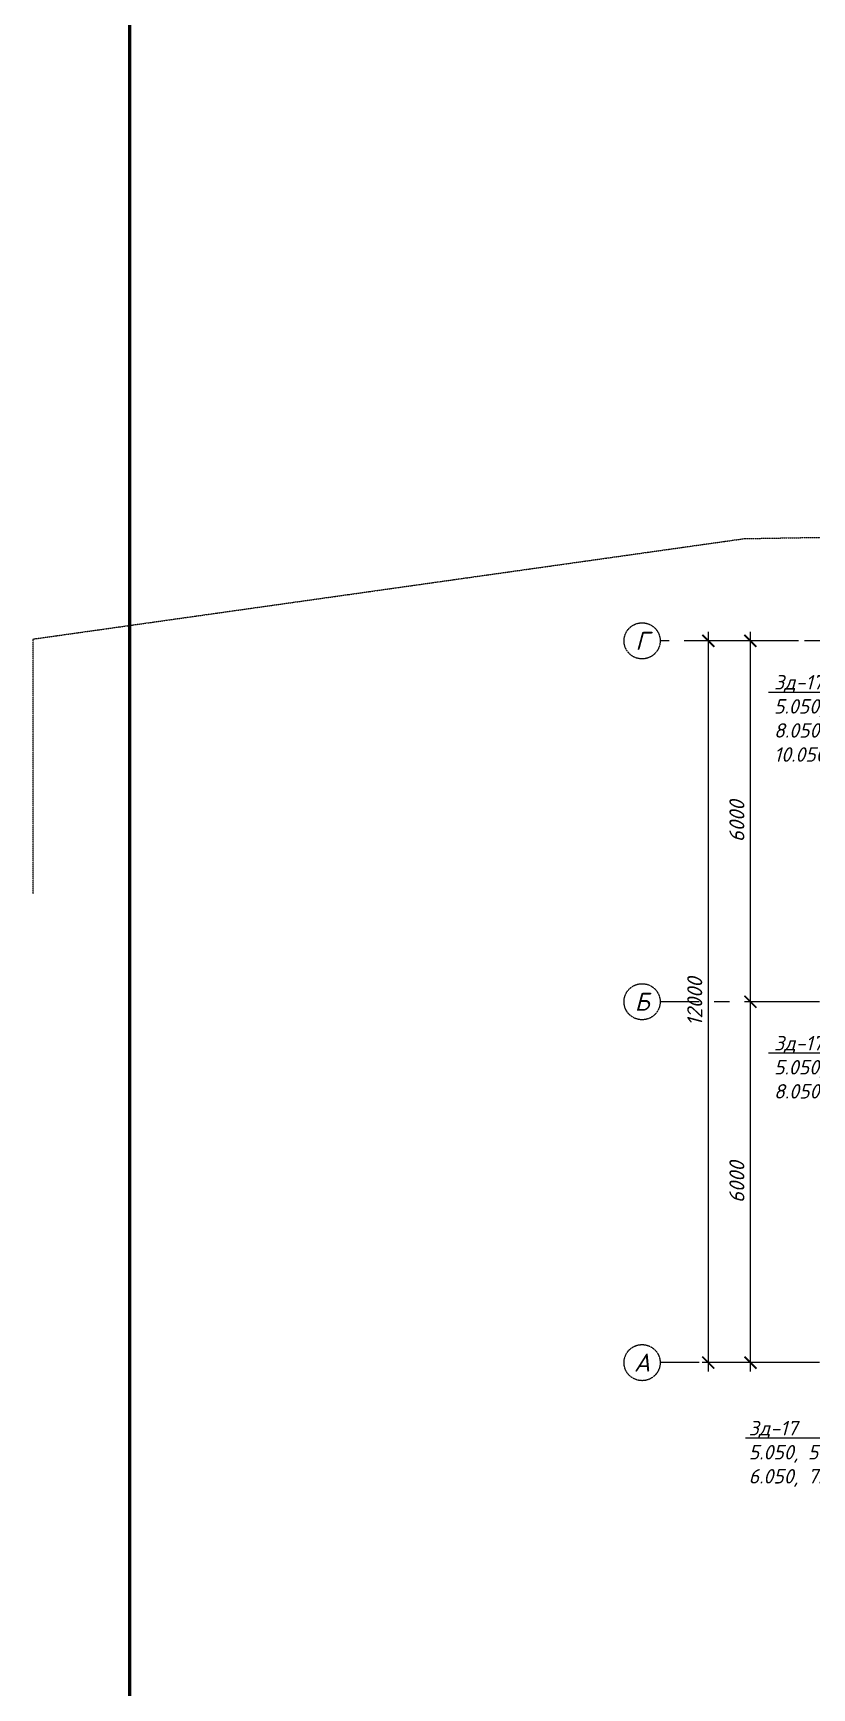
# Model space of a CAD drawing. Header units: millimetres. Extents: x -14920 to 775780, y -118968 to -4590.
# Drawn here: x -14920 to -1978, y -59614 to -32102 of the extents above; entities that cross this region are included whole.
import ezdxf
from ezdxf import colors
from ezdxf.entities.mleader import LeaderData, LeaderLine
from ezdxf.math import Vec2, Vec3

# ---------------------------------------------------------------- set-up
doc = ezdxf.new("R2010")
doc.units = ezdxf.units.MM
doc.header["$PDMODE"] = 35
doc.linetypes.add('CENTERX2', pattern=[4, 2.5, -0.5, 0.5, -0.5])
doc.linetypes.add('HIDDEN2', pattern=[4.7625, 3.175, -1.5875])
doc.layers.get('Defpoints').update_dxf_attribs({"color": 1, "lineweight": 0})
for name, color, linetype, lineweight in [('#Закл выноски и размеры', 7, 'Continuous', 13), ('k_ Осевая', 8, 'CENTERX2', 9), ('k_ Осевые размеры', 251, 'Continuous', 5), ('Линия пунктир', 190, 'HIDDEN2', 9)]:
    doc.layers.add(name, color=color, linetype=linetype, lineweight=lineweight)
doc.styles.add('STEP PR', font='isocpeui.ttf')
doc.dimstyles.new('STEP PR', dxfattribs={"dimscale": 100, "dimtxt": 2.5, "dimasz": 2, "dimexe": 1, "dimexo": 2, "dimgap": 1, "dimtad": 1, "dimdec": 4, "dimlfac": -1, "dimtxsty": 'STEP PR', "dimblk": 'ARCHTICK', "dimcen": 2, "dimdle": 1.5, "dimclrt": 1, "dimadec": 0, "dimazin": 0, "dimtfac": 1, "dimtdec": 4, "dimtmove": 1, "dimatfit": 3, "dimldrblk": 'DOTSMALL', "dimfxl": 1, "dimtolj": 1, "dimtzin": 0, "dimarcsym": 0})

# ---------------------------------------------------------------- blocks, each defined once
blk = doc.blocks.new('_ArchTick')
at = {"color": 0, "linetype": 'ByBlock', "const_width": 0.15}
blk.add_lwpolyline([(-0.5, -0.5), (0.5, 0.5)], dxfattribs=at)
blk = doc.blocks.new('*D2256')
at = {"layer": 'Defpoints', "color": 0, "transparency": 16777216}
for p in [(-3000, 6000), (-2000, 6000), (-2000, 0)]:
    blk.add_point(p, dxfattribs=at)
at = {"layer": 'k_ Осевые размеры', "color": 0, "lineweight": -2, "transparency": 16777216}
for p, q in [((-3000, -150), (-3000, 6150)), ((-2200, 6000), (-3100, 6000)), ((-2200, 0), (-3100, 0))]:
    blk.add_line(p, q, dxfattribs=at)
at = {"layer": 'k_ Осевые размеры', "color": 0, "lineweight": -2, "transparency": 16777216, "xscale": 200, "yscale": 200, "zscale": 200}
for p, rotation in [((-3000, 6000), 90), ((-3000, 0), 270)]:
    blk.add_blockref('_ArchTick', p, dxfattribs=dict(at, rotation=rotation))
at = {"layer": 'k_ Осевые размеры', "color": 1, "transparency": 16777216, "insert": (-3225, 3000), "char_height": 250, "attachment_point": 5, "rotation": 90, "style": 'STEP PR'}
blk.add_mtext('\\A1;6000', dxfattribs=at)
blk = doc.blocks.new('_DotSmall')
at = {"color": 0, "linetype": 'ByBlock', "const_width": 0.5}
blk.add_lwpolyline([(-0.0625, 0, 1), (0.0625, 0, 1)], format="xyb", close=True, dxfattribs=at)
blk = doc.blocks.new('*D2257')
at = {"layer": 'Defpoints', "color": 0, "transparency": 16777216}
for p in [(-3000, 12000), (-2000, 12000), (-2000, 6000)]:
    blk.add_point(p, dxfattribs=at)
at = {"layer": 'k_ Осевые размеры', "color": 0, "lineweight": -2, "transparency": 16777216}
for p, q in [((-3000, 5850), (-3000, 12150)), ((-2200, 12000), (-3100, 12000)), ((-2200, 6000), (-3100, 6000))]:
    blk.add_line(p, q, dxfattribs=at)
at = {"layer": 'k_ Осевые размеры', "color": 0, "lineweight": -2, "transparency": 16777216, "xscale": 200, "yscale": 200, "zscale": 200}
for p, rotation in [((-3000, 12000), 90), ((-3000, 6000), 270)]:
    blk.add_blockref('_ArchTick', p, dxfattribs=dict(at, rotation=rotation))
at = {"layer": 'k_ Осевые размеры', "color": 1, "transparency": 16777216, "insert": (-3225, 9000), "char_height": 250, "attachment_point": 5, "rotation": 90, "style": 'STEP PR'}
blk.add_mtext('\\A1;6000', dxfattribs=at)
blk = doc.blocks.new('*D2258')
at = {"layer": 'Defpoints', "color": 0, "transparency": 16777216}
for p in [(-2000, 12000), (-3700, 0), (-2000, 0)]:
    blk.add_point(p, dxfattribs=at)
at = {"layer": 'k_ Осевые размеры', "color": 0, "lineweight": -2, "transparency": 16777216}
for p, q in [((-3700, 12150), (-3700, -150)), ((-2200, 12000), (-3800, 12000)), ((-2200, 0), (-3800, 0))]:
    blk.add_line(p, q, dxfattribs=at)
at = {"layer": 'k_ Осевые размеры', "color": 0, "lineweight": -2, "transparency": 16777216, "xscale": 200, "yscale": 200, "zscale": 200}
for p, rotation in [((-3700, 12000), 90), ((-3700, 0), 270)]:
    blk.add_blockref('_ArchTick', p, dxfattribs=dict(at, rotation=rotation))
at = {"layer": 'k_ Осевые размеры', "color": 1, "transparency": 16777216, "insert": (-3925, 6000), "char_height": 250, "attachment_point": 5, "rotation": 90, "style": 'STEP PR'}
blk.add_mtext('\\A1;12000', dxfattribs=at)
blk = doc.blocks.new('*U2241')
at = {"layer": 'k_ Осевая', "ltscale": 500}
for points in [[(31150, 12000), (-4500, 12000)], [(72150, 6000), (-4500, 6000)], [(72150, 0), (-4500, 0)]]:
    blk.add_lwpolyline(points, dxfattribs=at)
at = {"layer": 'k_ Осевая', "color": 254, "linetype": 'ByBlock', "lineweight": 15, "ltscale": 10}
for centre in [(-4800, 12000), (-4800, 6000), (-4800, 0)]:
    blk.add_circle(centre, 300, dxfattribs=at)
at = {"layer": 'k_ Осевая', "color": 1, "linetype": 'ByBlock', "char_height": 300, "width": 484.8732214, "attachment_point": 5, "style": 'STEP PR'}
for s, insert in [('Г', (-4800, 12000)), ('Б', (-4800, 6000)), ('А', (-4800, 0))]:
    blk.add_mtext(s, dxfattribs=dict(at, insert=insert))
at = {"layer": 'k_ Осевые размеры'}
for base, p1, p2, picture, middle in [((-3700, 0), (-2000, 12000), (-2000, 0), '*D2258', (-3925, 6000)), ((-3000, 12000), (-2000, 6000), (-2000, 12000), '*D2257', (-3225, 9000)), ((-3000, 6000), (-2000, 0), (-2000, 6000), '*D2256', (-3225, 3000))]:
    dim = blk.add_linear_dim(base=base, p1=p1, p2=p2, angle=90, dimstyle='STEP PR', dxfattribs=at)
    dim.commit()
    dim.dimension.update_dxf_attribs({"geometry": picture, "text_midpoint": middle})

msp = doc.modelspace()

# ---------------------------------------------------------------- linework, layer by layer
at = {"layer": '#Закл выноски и размеры', "color": 3, "lineweight": 53}
msp.add_lwpolyline([(-13310.32841, -4589.58305), (113120.39807, -4589.58305), (113120.39807, -95368.08044), (-13310.32841, -95368.08044)], close=True, dxfattribs=at)
at = {"layer": 'Линия пунктир'}
msp.add_lwpolyline([(-14920, -46413.67032), (-14920, -42175.94546), (-3100, -40505.94546), (14900, -40205.94546), (22500, -37745.94546), (68500, -37745.94546), (74340, -39305.94546)], dxfattribs=at)

# ---------------------------------------------------------------- block references
at = {"layer": 'k_ Осевая'}
msp.add_blockref('*U2241', (0, -54205.94546), dxfattribs=at)

# ---------------------------------------------------------------- leaders
at = {"layer": '#Закл выноски и размеры'}
ml = msp.add_multileader_mtext('Standard', dxfattribs=at)
ml.set_content('Зд-17\\P5.050, 6.050,\\P8.050, 9.050, 10.050', color=256, style='STEP PR')
ml.set_leader_properties(color=256, linetype='ByLayer', lineweight=-1)
ml.build(insert=Vec2(0, 0))
ml.multileader.update_dxf_attribs({"text_left_attachment_type": 6, "text_right_attachment_type": 6, "dogleg_length": 0, "arrow_head_size": 250})
ctx = ml.context
ctx.base_point, ctx.char_height, ctx.arrow_head_size, ctx.landing_gap_size, ctx.plane_origin = Vec3(-2708.95996, -43063.31103), 240, 250, 100, Vec3(9254.45137, -48779.0715)
ctx.left_attachment, ctx.right_attachment = 6, 6
notes = []
notes.append((ctx, [(1, (1, 1, 0), (-695.32359, -43063.31103), (-1, 0), 0, [(0, [(-300, -42205.94546)], 0, [])])]))
ctx.mtext.insert, ctx.mtext.rotation, ctx.mtext.width, ctx.mtext.flow_direction = Vec3(-2608.95996, -42775.31103), 6.2831853072, 1886.4699691, 5
ml = msp.add_multileader_mtext('Standard', dxfattribs=at)
ml.set_content('Зд-17\\P5.050, 6.050,\\P8.050, 8.550', color=256, style='STEP PR')
ml.set_leader_properties(color=256, linetype='ByLayer', lineweight=-1)
ml.build(insert=Vec2(0, 0))
ml.multileader.update_dxf_attribs({"text_left_attachment_type": 6, "text_right_attachment_type": 6, "dogleg_length": 0, "arrow_head_size": 250})
ctx = ml.context
ctx.base_point, ctx.char_height, ctx.arrow_head_size, ctx.landing_gap_size, ctx.plane_origin = Vec3(-2708.95996, -49063.31103), 240, 250, 100, Vec3(9254.45137, -54779.0715)
ctx.left_attachment, ctx.right_attachment = 6, 6
notes.append((ctx, [(1, (1, 1, 0), (-695.32359, -49063.31103), (-1, 0), 0, [(0, [(-300, -48205.94546)], 0, [])])]))
ctx.mtext.insert, ctx.mtext.rotation, ctx.mtext.width, ctx.mtext.flow_direction = Vec3(-2608.95996, -48775.31103), 6.2831853072, 1886.4699691, 5
ml = msp.add_multileader_mtext('Standard', dxfattribs=at)
ml.set_content('Зд-17\\P5.050, {\\C3;5.550}\\P6.050, 7.050', color=256, style='STEP PR')
ml.set_leader_properties(color=256, linetype='ByLayer', lineweight=-1)
ml.build(insert=Vec2(0, 0))
ml.multileader.update_dxf_attribs({"text_left_attachment_type": 6, "text_right_attachment_type": 6, "dogleg_length": 0, "arrow_head_size": 250})
ctx = ml.context
ctx.base_point, ctx.char_height, ctx.arrow_head_size, ctx.landing_gap_size, ctx.plane_origin = Vec3(-3129.87454, -55463.30321), 240, 250, 100, Vec3(8784.80951, -61179.06369)
ctx.left_attachment, ctx.right_attachment = 6, 6
notes.append((ctx, [(1, (1, 1, 0), (-1164.96545, -55463.30321), (-1, 0), 0, [(1, [(-300, -54205.94546), (0, -54505.94546)], 0, [])])]))
ctx.mtext.insert, ctx.mtext.rotation, ctx.mtext.width, ctx.mtext.flow_direction = Vec3(-3029.87454, -55175.30321), 6.2831853072, 1886.4699691, 5
for ctx, leaders in notes:
    for number, flags, end, landing, length, lines in leaders:
        leader = LeaderData()
        leader.index, (leader.has_last_leader_line, leader.has_dogleg_vector, leader.attachment_direction) = number, flags
        leader.last_leader_point, leader.dogleg_vector, leader.dogleg_length = Vec3(end), Vec3(landing), length
        for number, points, colour, breaks in lines:
            line = LeaderLine()
            line.index, line.vertices, line.color, line.breaks = number, Vec3.list(points), colors.encode_raw_color(colour), breaks
            leader.lines.append(line)
        ctx.leaders.append(leader)

doc.saveas('drawing.dxf')
